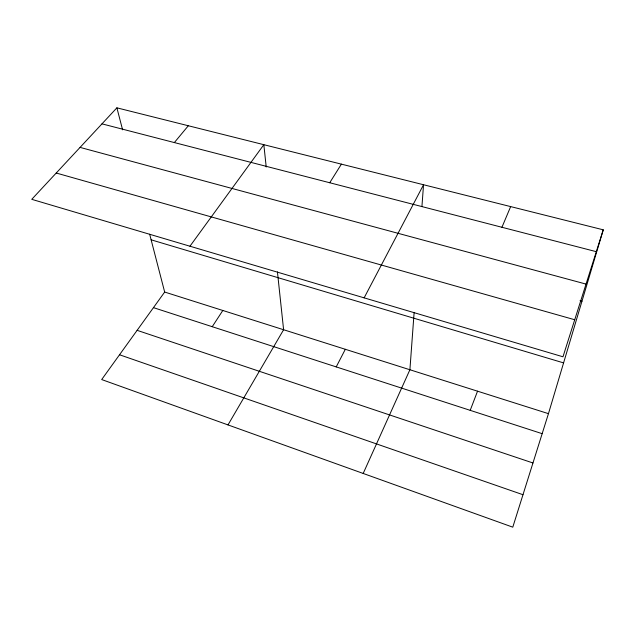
<?xml version="1.0" encoding="UTF-8"?>
<svg xmlns="http://www.w3.org/2000/svg" width="635" height="635" viewBox="0 0 635 635"><rect width="100%" height="100%" fill="white"/><g stroke="black" fill="none" stroke-linecap="round" stroke-linejoin="round"><path stroke-width="0.95" d="M414.131 312.396L409.9 369.753L363.188 473.456M421.95 206.28L423.537 184.745L364.133 297.855M149.669 234.22L164.671 292.052L101.687 379.555L512.786 527.169L548.457 413.655L603.25 229.822L116.888 107.831L31.75 199.326L562.975 356.791L603.25 229.822M470.21 410.337L477.536 391.184M501.936 227.282L510.659 206.597M336.217 366.895L345.329 349.29M227.997 424.91L283.607 329.732L277.431 271.899M329.732 182.753L341.4 164.14M212.233 326.7L222.814 310.475M189.96 246.221L263.835 144.685L266.216 166.997M174.355 142.573L188.317 125.746M101.981 123.857L596.313 251.682M80.073 147.399L586.034 284.091M580.041 300.744L581.954 301.276M56.229 173.022L574.723 319.746M151.122 239.816L563.586 362.887M164.671 292.052L548.457 413.655M153.448 307.642L542.163 433.673M137.112 330.335L532.956 462.971M119.531 354.767L522.986 494.721M116.888 107.831L122.603 129.842"/></g></svg>
